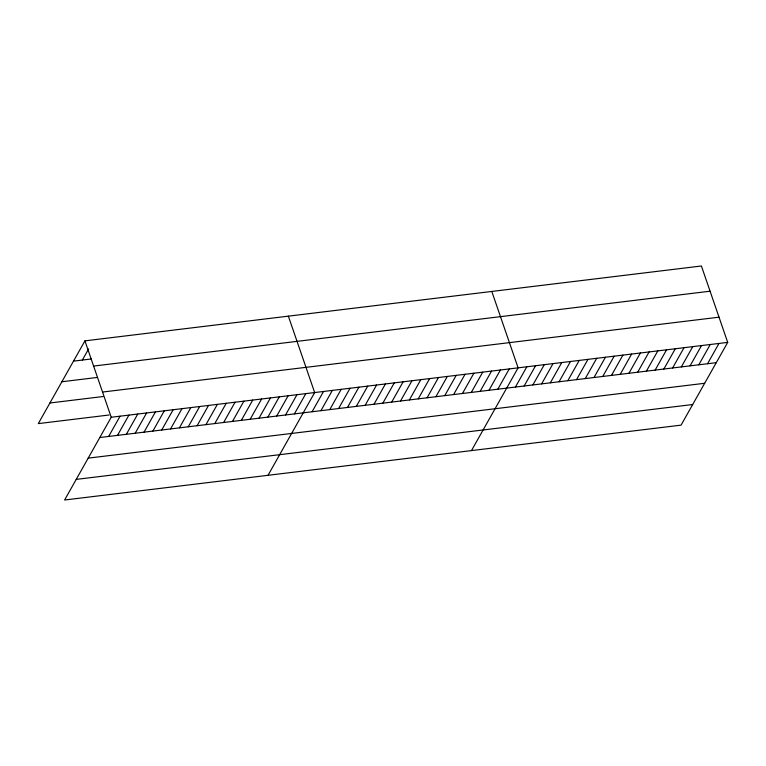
<?xml version="1.0" encoding="UTF-8"?>
<svg xmlns="http://www.w3.org/2000/svg" width="766" height="766" viewBox="0 0 766 766"><rect width="100%" height="100%" fill="white"/><g stroke="black" fill="none" stroke-linecap="round" stroke-linejoin="round"><path stroke-width="1.15" d="M84.93 340.86L111.223 417.259L64.603 500.007L681.07 425.14L727.7 342.392L701.397 265.994L84.93 340.86L38.3 423.608L109.059 415.009M82.345 360.058L88.626 348.903M108.648 436.457L120.071 416.187M117.495 435.385L128.918 415.105M126.342 434.312L137.765 414.033M135.18 433.24L146.603 412.96M144.027 432.158L155.45 411.888M152.874 431.086L164.297 410.815M161.722 430.013L173.145 409.743M170.559 428.941L181.992 408.661M179.407 427.868L190.83 407.589M188.254 426.786L199.677 406.516M197.101 425.714L208.524 405.444M205.939 424.642L217.372 404.371M214.786 423.569L226.209 403.299M223.634 422.497L235.057 402.217M232.481 421.424L243.904 401.145M241.328 420.343L252.751 400.072M250.166 419.27L261.589 399M259.013 418.198L270.436 397.927M267.861 417.125L279.284 396.845M276.708 416.053L288.131 395.773M285.546 414.981L296.969 394.701M294.393 413.899L305.816 393.628M268.033 475.303L314.663 392.556L288.361 316.147M312.088 411.754L323.511 391.483M320.925 410.681L332.358 390.401M329.773 409.609L341.196 389.329M338.62 408.527L350.043 388.257M347.467 407.455L358.89 387.184M356.305 406.382L367.737 386.112M365.152 405.31L376.575 385.03M374 404.237L385.422 383.957M382.847 403.165L394.27 382.885M391.694 402.083L403.117 381.813M400.532 401.011L411.955 380.74M409.379 399.938L420.802 379.668M418.226 398.866L429.649 378.586M427.074 397.793L438.497 377.514M435.911 396.711L447.334 376.441M444.759 395.639L456.182 375.369M453.606 394.567L465.029 374.296M462.453 393.494L473.876 373.224M471.291 392.422L482.724 372.142M480.138 391.349L491.561 371.07M488.986 390.267L500.409 369.997M497.833 389.195L509.256 368.925M471.473 450.6L518.103 367.852L491.801 291.444M515.413 387.06L526.836 366.79M524.145 386.007L535.568 365.727M532.877 384.944L544.3 364.664M541.61 383.881L553.033 363.611M550.342 382.818L561.765 362.548M559.075 381.755L570.498 361.485M567.807 380.702L579.23 360.422M576.539 379.639L587.962 359.369M585.272 378.576L596.695 358.306M594.004 377.514L605.437 357.243M602.746 376.46L614.169 356.18M611.479 375.397L622.902 355.118M620.211 374.335L631.634 354.064M628.943 373.272L640.366 353.002M637.676 372.219L649.099 351.939M646.408 371.156L657.831 350.876M655.141 370.093L666.564 349.823M663.873 369.03L675.296 348.76M672.605 367.977L684.028 347.697M681.338 366.914L692.77 346.634M690.08 365.851L701.503 345.581M698.812 364.788L710.235 344.518M707.545 363.735L718.968 343.455M73.498 361.131L91.192 358.986M93.605 366.071L710.082 291.204M61.883 381.746L97.263 377.447M102.548 392.048L719.025 317.181M49.914 402.993L102.989 396.539M111.223 417.259L727.7 342.392M99.8 437.53L716.277 362.672M88.186 458.145L704.663 383.287M76.217 479.392L692.694 404.525"/></g></svg>
